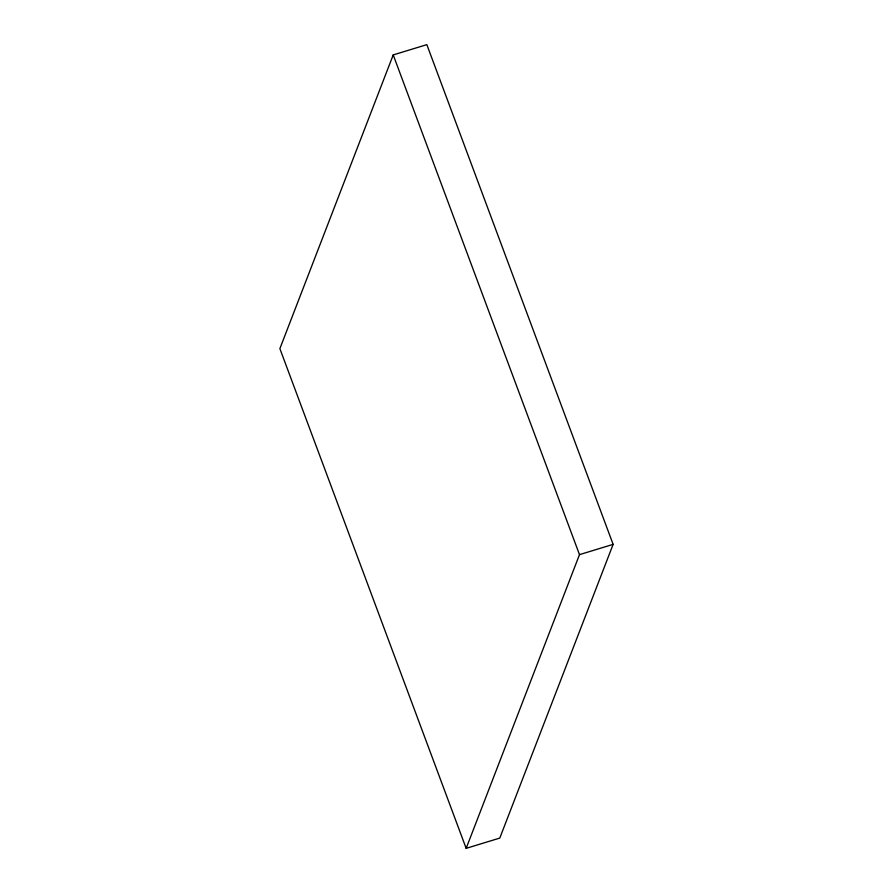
<?xml version="1.0" encoding="UTF-8"?>
<svg xmlns="http://www.w3.org/2000/svg" width="893" height="893" viewBox="0 0 893 893"><rect width="100%" height="100%" fill="white"/><g stroke="black" fill="none" stroke-linecap="round" stroke-linejoin="round"><path stroke-width="1.34" d="M393.21 54.919L279.877 348.627L466.157 848.35L499.79 838.08L613.123 544.373L426.843 44.65L393.21 54.919L579.49 554.642L466.157 848.35M579.49 554.642L613.123 544.373"/></g></svg>
